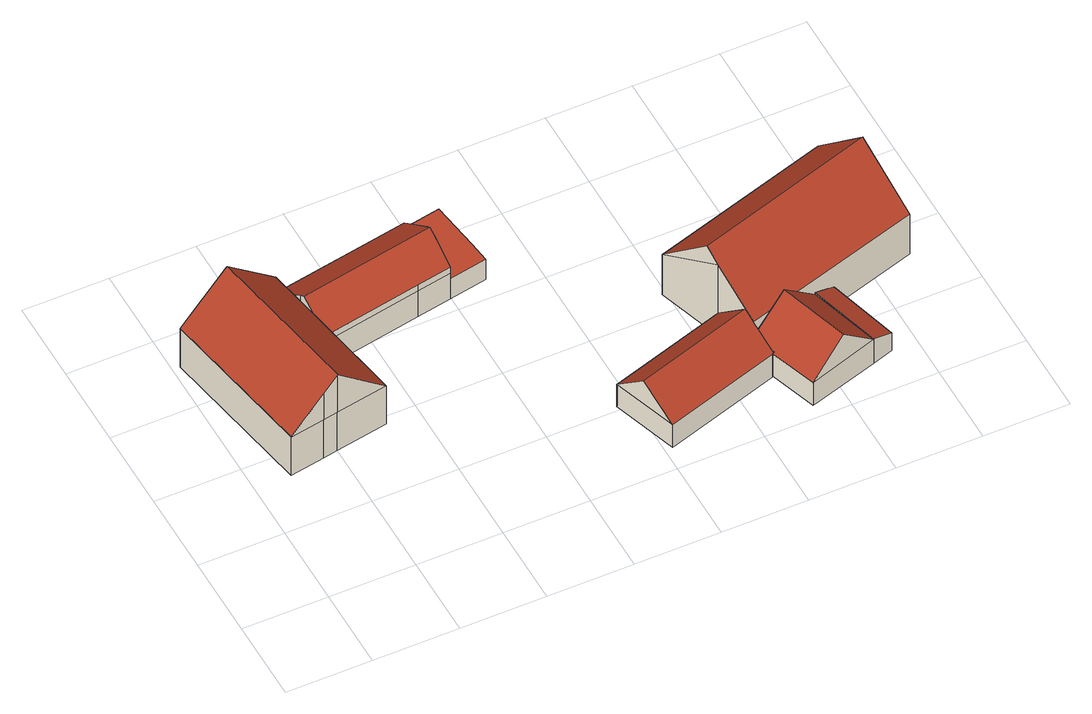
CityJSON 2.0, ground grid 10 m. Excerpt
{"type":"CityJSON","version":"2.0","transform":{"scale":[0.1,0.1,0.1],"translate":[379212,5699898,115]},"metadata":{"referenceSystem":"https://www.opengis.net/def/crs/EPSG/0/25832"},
"CityObjects":{
"building1":{"type":"Building","attributes":{"Gemeindeschluessel":"05911000","Geometrietyp2DReferenz":"3000","function":"31001_2721","roofType":"5000","measuredHeight":11.34,"storeysAboveGround":1},"geometry":[{"type":"Solid","lod":"2","boundaries":[[[[0,1,2,3]],[[4,5,1,0]],[[6,7,5,4]],[[8,9,7,6]],[[10,11,9,8]],[[12,13,11,10]],[[14,15,13,12]],[[16,17,15,14]],[[3,2,17,16]],[[18,19,20,21,22,23,24]],[[4,0,19,18,8,6]],[[23,22,14,12]],[[24,23,12,10]],[[22,21,16,14]],[[21,20,3,16]],[[20,19,0,3]],[[18,24,10,8]],[[1,5,7,9,11,13,15,17,2]]]],"semantics":{"surfaces":[{"type":"WallSurface"},{"type":"RoofSurface"},{"type":"GroundSurface"}],"values":[[0,0,0,0,0,0,0,0,0,1,1,0,0,0,0,0,0,2]]}}]},
"building2":{"type":"Building","attributes":{"Gemeindeschluessel":"05911000","Geometrietyp2DReferenz":"3000","function":"31001_2729","roofType":"5000","measuredHeight":7.49,"storeysAboveGround":1},"geometry":[{"type":"Solid","lod":"2","boundaries":[[[[25,26,27,28]],[[29,30,26,25]],[[31,32,30,29]],[[33,34,32,31]],[[35,36,34,33]],[[37,38,36,35]],[[39,40,38,37]],[[28,27,40,39]],[[41,28,39,42,43,44]],[[44,43,45,46,47,48]],[[48,47,31,29]],[[47,46,33,31]],[[46,45,35,33]],[[45,43,42,37,35]],[[41,44,48,29,25]],[[42,39,37]],[[41,25,28]],[[26,30,32,34,36,38,40,27]]]],"semantics":{"surfaces":[{"type":"WallSurface"},{"type":"RoofSurface"},{"type":"GroundSurface"}],"values":[[0,0,0,0,0,0,0,0,1,1,0,0,0,0,0,0,0,2]]}}]},
"building3":{"type":"Building","attributes":{"Gemeindeschluessel":"05911000","Geometrietyp2DReferenz":"3000","function":"31001_2463","roofType":"9999","measuredHeight":3,"storeysAboveGround":1},"geometry":[{"type":"Solid","lod":"2","boundaries":[[[[49,50,51,52,53,54,55]],[[53,56,27,54]],[[52,57,56,53]],[[51,58,57,52]],[[50,32,58,51]],[[49,30,32,50]],[[55,26,30,49]],[[54,27,26,55]],[[56,57,58,32,30,26,27]]]],"semantics":{"surfaces":[{"type":"RoofSurface"},{"type":"WallSurface"},{"type":"GroundSurface"}],"values":[[0,1,1,1,1,1,1,1,2]]}}]},
"building4":{"type":"Building","attributes":{"Gemeindeschluessel":"05911000","Geometrietyp2DReferenz":"3000","function":"31001_2721","roofType":"5000","measuredHeight":6.84,"storeysAboveGround":1},"geometry":[{"type":"Solid","lod":"2","boundaries":[[[[59,60,61,62]],[[63,64,60,59]],[[65,66,64,63]],[[67,68,66,65]],[[69,70,68,67]],[[62,61,70,69]],[[65,63,71,72,69,67]],[[71,59,62,72]],[[69,72,62]],[[59,71,63]],[[60,64,66,68,70,61]]]],"semantics":{"surfaces":[{"type":"WallSurface"},{"type":"RoofSurface"},{"type":"GroundSurface"}],"values":[[0,0,0,0,0,0,1,1,0,0,2]]}}]},
"building5":{"type":"Building","attributes":{"Gemeindeschluessel":"05911000","Geometrietyp2DReferenz":"3000","function":"31001_2721"},"children":["building5-1","building5-2"]},
"building5-1":{"type":"BuildingPart","attributes":{"roofType":"5000","measuredHeight":7.32,"storeysAboveGround":1},"parents":["building5"],"geometry":[{"type":"Solid","lod":"2","boundaries":[[[[73,74,75,76]],[[77,78,74,73]],[[79,80,78,77]],[[81,82,80,79]],[[76,75,83,84]],[[84,81,85,86]],[[86,85,79,77,73,76]],[[79,85,81]],[[84,86,76]],[[74,78,80,82,83,75]],[[82,81,84,83]]]],"semantics":{"surfaces":[{"type":"WallSurface"},{"type":"RoofSurface"},{"type":"GroundSurface"},{"type":"ClosureSurface"}],"values":[[0,0,0,0,0,1,1,0,0,2,3]]}}]},
"building5-2":{"type":"BuildingPart","attributes":{"roofType":"2100","measuredHeight":3.62,"storeysAboveGround":1},"parents":["building5"],"geometry":[{"type":"Solid","lod":"2","boundaries":[[[[87,88,82,81,89]],[[90,91,88,87]],[[92,84,83,91,90]],[[90,87,89,92]],[[88,91,83,82]],[[84,92,89,81]],[[82,83,84,81]]]],"semantics":{"surfaces":[{"type":"WallSurface"},{"type":"RoofSurface"},{"type":"GroundSurface"},{"type":"ClosureSurface"}],"values":[[0,0,0,1,2,0,3]]}}]},
"building6":{"type":"Building","attributes":{"Gemeindeschluessel":"05911000","Geometrietyp2DReferenz":"3000","function":"31001_1010","roofType":"5000","measuredHeight":12.18,"storeysAboveGround":1},"address":[{"country":"Germany","locality":"Bochum","thoroughfareNumber":"251a","thoroughfareName":"Haarstr."}],"geometry":[{"type":"Solid","lod":"2","boundaries":[[[[93,94,95,96]],[[97,98,94,93]],[[99,100,98,97]],[[101,102,100,99]],[[96,95,102,101]],[[103,93,96,104]],[[103,104,101,99,97]],[[93,103,97]],[[101,104,96]],[[94,98,100,102,95]]]],"semantics":{"surfaces":[{"type":"WallSurface"},{"type":"RoofSurface"},{"type":"GroundSurface"}],"values":[[0,0,0,0,0,1,1,0,0,2]]}}]}
},
"vertices":[
[127,373,69],[127,373,12],[65,362,12],[65,362,69],[135,331,69],[135,331,12],[142,289,69],[142,289,12],[160,186,69],[160,186,12],[98,175,69],[98,175,12],[81,172,69],[81,172,12],[40,165,69],[40,165,12],[7,352,69],[7,352,12],[99,175,125],[66,362,125],[65,362,124],[7,352,70],[40,165,70],[81,172,108],[98,175,124],
[294,359,45],[294,359,7],[289,402,7],[289,402,45],[296,343,45],[296,343,7],[299,317,45],[299,317,7],[259,310,45],[259,310,7],[142,289,45],[142,289,7],[135,331,45],[135,331,7],[127,373,45],[127,373,7],[294,359,78],[135,331,78],[136,325,82],[294,353,82],[142,289,54],[259,310,54],[299,317,54],[296,343,74],
[296,343,37],[299,317,37],[344,325,37],[341,351,37],[333,410,37],[289,402,37],[294,359,37],[333,410,7],[341,351,7],[344,325,7],
[516,137,54],[516,137,21],[378,94,21],[378,94,54],[532,88,78],[532,88,21],[541,59,55],[541,59,21],[539,59,55],[539,59,21],[403,17,55],[403,17,21],[528,100,89],[390,57,89],
[539,59,56],[539,59,23],[557,3,23],[557,3,57],[541,59,58],[541,59,23],[532,88,58],[532,88,23],[615,113,57],[615,113,23],[639,28,23],[639,28,59],[573,100,97],[599,16,97],
[640,121,49],[640,121,23],[615,113,60],[664,36,49],[664,36,23],[639,28,60],
[702,279,79],[702,279,19],[491,215,19],[491,215,79],[743,152,78],[743,152,19],[532,88,79],[532,88,19],[516,137,126],[516,137,19],[722,218,141],[511,153,141]
]}
